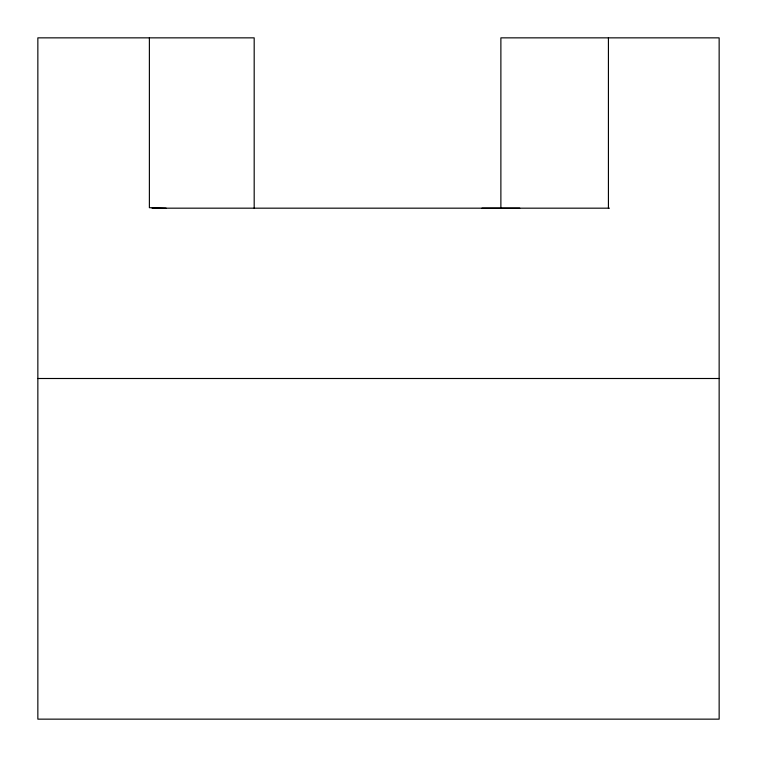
<?xml version="1.0" encoding="UTF-8"?>
<svg xmlns="http://www.w3.org/2000/svg" width="757" height="757" viewBox="0 0 757 757"><rect width="100%" height="100%" fill="white"/><g stroke="black" fill="none" stroke-linecap="round" stroke-linejoin="round"><path stroke-width="1.14" d="M481.982 208.175L519.785 208.175M152.091 208.175L609.461 208.175M37.85 378.5L719.15 378.5M166.114 208.175L149.384 207.692L149.384 37.85M608.42 37.85L608.42 208.175M500.879 208.071L500.879 37.85L719.15 37.85L719.15 719.15L37.85 719.15L37.85 37.85L254.182 37.85L254.182 208.175"/></g></svg>
